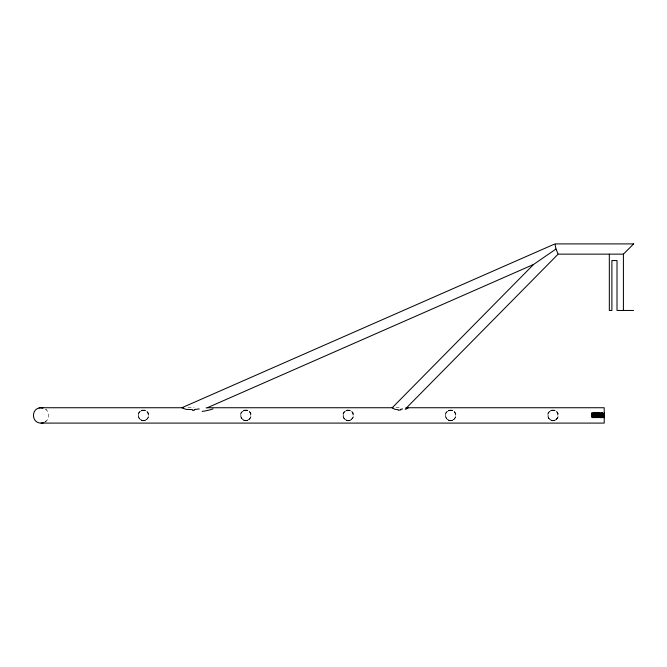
<?xml version="1.0" encoding="UTF-8"?>
<svg xmlns="http://www.w3.org/2000/svg" width="667" height="667" viewBox="0 0 667 667"><rect width="100%" height="100%" fill="white"/><g stroke="black" fill="none" stroke-linecap="round" stroke-linejoin="round"><path stroke-width="0.5" stroke-dasharray="3.33 2.5" d="M591.412 416.875L591.654 412.573L591.912 412.956M594.697 414.816C594.555 415.499 594.555 412.148 594.48 414.982M597.14 414.282L596.807 412.573L596.565 415.541M597.874 415.299L597.899 414.799M598.541 414.749L598.507 415.491M601.317 415.933C599.666 423.153 599.408 409.972 600.292 413.924M592.571 414.716L592.621 413.448M593.847 414.816L593.763 416.575M595.456 415.691L595.214 417.901L594.864 416.733L594.756 417.575L594.847 412.573L595.039 416.775M599.608 414.882L599.95 412.59L600.083 414.265M601.009 412.998L600.925 417.884L600.608 412.573L601.209 415.649M593.838 415.132L593.855 414.657M594.656 415.808L594.53 417.901L595.072 416.016M595.756 415.157L596.123 412.573L596.44 413.248M596.415 414.691L596.398 415.166M597.04 415.016L597.407 412.573L597.732 417.901L598.049 412.573L598.366 417.901L598.683 412.573L599.083 414.716M599.65 413.365L599.316 412.59L598.958 415.116M598.974 414.641L598.924 415.833M600.875 415.216L600.9 414.582M601.526 414.907L601.309 412.59M591.721 415.9L591.662 416.883L591.637 416.216M592.554 415.116C592.613 421.261 591.971 410.83 592.613 413.365M593.647 415.766L593.863 414.424M596.84 415.883L596.907 414.374M600.2 415.925L600.017 416.358L600.05 415.608M601.517 415.066L601.309 416.083M601.967 415.708L601.901 416.958L601.876 416.1M602.151 415.233L602.518 412.59L602.801 417.717M602.801 415.082L602.735 416.325M591.721 415.741L591.771 414.782M592.379 415.433L592.346 416.133M592.996 415.908L593.063 414.566M594.28 415.925L594.197 417.284L593.997 415.416M595.573 415.549L595.498 412.573L595.848 413.899M597.032 415.174L596.948 416.958M597.474 416.041L597.74 413.457M597.674 415.182L597.64 415.975M598.124 415.816L598.166 414.857M598.116 415.975L598.299 415.508L598.257 416.4M598.307 415.349L598.382 413.848M600.033 416.066L600.083 414.882M600.675 415.925L600.6 417.192L600.642 416.633M601.326 415.699L601.384 414.432M601.951 416.091L601.976 415.549M592.988 416.066L592.663 417.884M594.822 415.833L594.864 416.767L595.089 412.998M596.823 416.183L596.765 412.59L596.615 413.407M601.509 415.391L601.476 415.941M591.804 414.124L591.646 412.598L591.429 412.956M594.355 414.282L594.614 412.998M595.731 415.641L595.464 415.95M596.165 416.525L596.131 417.025L596.365 412.998M596.623 413.573L596.456 417.901L596.815 416.466M596.915 414.299L597.007 412.998M600.75 414.274L600.85 413.006M601.392 414.232L601.492 412.998M602.001 414.182C601.734 407.912 601.559 425.221 601.392 414.299M602.034 414.29L601.951 412.606M591.787 414.399L591.971 417.901L592.421 414.557M591.804 413.99L591.887 413.006M593.063 414.49L592.98 412.59M593.13 416.5L593.255 413.907M593.68 414.882L593.738 417.1L593.572 412.573L593.255 417.901L592.938 412.573L592.604 417.884L592.354 412.598M593.705 414.424L593.73 413.907M594.439 415.933L594.347 414.349M594.33 414.732C593.738 408.729 594.155 420.285 593.772 416.625M595.923 415.558L595.848 417.901L595.706 416.25M597.549 414.39L597.465 412.59M597.54 414.541L597.424 416.958M597.607 416.608L597.632 416.125M598.207 414.007C598.624 409.413 599.066 420.569 599.325 416.375M598.816 414.557L599.016 417.901L599.316 412.59L599.633 417.875L599.55 416.141M598.891 416.425L598.691 417.1L598.666 415.908M599.441 414.874L599.416 417.475M599.466 414.407L599.758 412.956M600.108 414.34L600.208 413.006M600.55 417.517L600.333 414.107L600.175 416.366M600.742 414.424L600.842 415.933M600.809 416.508L600.834 416.008M601.134 413.857L601.242 412.581L601.367 414.365M602.009 414.749L602.126 415.866M602.084 416.65L602.118 416.025L602.209 417.892L602.493 412.648M591.837 416.683L591.821 417.033M592.196 413.457C592.138 420.11 591.179 417.692 591.504 413.482M592.446 413.924L592.538 412.965M592.488 416.491L592.529 415.758M593.121 416.692L592.93 417.1M594.105 413.715L594.197 412.581M594.972 414.741L594.847 412.598L594.214 412.623M595.681 416.717L595.623 417.409L595.481 416.191M595.698 416.316L595.714 415.95M596.365 415.799L596.523 413.015M596.431 417.875L596.34 416.25M597.599 416.675L597.307 417.575L597.407 417.1M598.099 416.266L598.024 417.392L597.849 415.691M598.883 416.708L598.908 416.133M600.8 416.7L600.65 417.1M591.837 416.8L591.962 414.049M594.397 416.758L594.422 416.233M599.541 416.291L599.299 415.824M602.101 416.316L602.193 417.884M602.718 416.775L602.434 417.417L602.326 415.641M594.43 416.158L594.205 417.1L594.18 415.808M595.731 412.998L595.714 416.1M596.348 416.183L596.165 417.042M594.972 414.566L595.147 417.859L595.331 416.617L595.789 417.875L596.115 412.59L596.356 416.033M597.399 412.581L597.09 417.901L596.957 416.191M600.15 416.808L599.908 417.517L599.658 413.482M601.476 416.016L601.25 417.1L601.259 416.608M598.858 413.848L599.108 412.956M593.738 413.798L593.63 412.598M593.263 413.798L593.338 412.973M597.749 413.682L597.824 412.956L598.007 415.608M592.63 413.665L592.73 412.99L592.713 415.274M600.325 413.382L600.842 412.915M595.214 413.348L595.473 412.59L595.264 416.675L595.106 412.956M602.051 417.1L601.617 417.884M602.534 417.042L602.584 412.59M601.892 417.1L601.667 415.249M593.563 417.208L593.305 414.324M594.372 417.133L594.514 417.875L594.33 414.515M593.088 417.208L593.23 417.875L592.863 415.107M600.617 412.631L600.292 417.867L600.092 414.499M594.33 417.467L593.947 417.884M592.021 417.884L592.596 417.875M601.884 412.59L601.734 413.365M592.304 412.64L592.004 413.99L592.129 413.365M597.782 417.884L598.016 417.417L598.357 417.884M602.268 417.875L602.501 417.409L602.835 417.884M597.14 417.884L597.257 416.592M593.297 417.884L593.538 417.4L593.872 417.875M45.173 421.886C49.558 419.31 49.9 412.348 45.756 409.363M46.448 420.86L44.781 422.119M141.429 410.705L139.995 411.622A4.944 4.102 90 0 0 139.995 419.209L141.429 420.135M145.423 420.135L146.857 419.218A4.944 4.102 90 0 0 146.857 411.622L145.423 410.705M243.83 410.705L242.388 411.622A4.944 4.102 -90 0 0 242.396 419.209L243.83 420.135M247.816 420.135L249.258 419.218A4.944 4.102 -90 0 0 249.25 411.622L247.816 410.705M346.223 410.705L344.789 411.622A4.944 4.102 90 0 0 344.789 419.209L346.223 420.135M350.217 420.135L351.651 419.218A4.944 4.102 -90 0 0 351.651 411.622L350.217 410.705M448.616 410.705L447.182 411.622A4.944 4.102 90 0 0 447.19 419.209L448.616 420.135M452.61 420.135L454.052 419.218A4.944 4.102 -90 0 0 454.044 411.622L452.61 410.705M551.017 410.705L549.583 411.622A4.944 4.102 90 0 0 549.583 419.209L551.017 420.135M555.011 420.135L556.445 419.218A4.944 4.102 -90 0 0 556.445 411.622L555.011 410.705M347.949 410.305L348.491 410.305M450.35 410.305L450.884 410.305M552.743 410.305L553.277 410.305M599.425 417.517L599.091 414.874M187.811 407.737L194.055 407.737M396.015 407.737L399.133 407.737M596.807 417.083L596.773 416.592M598.466 412.956L598.099 412.581L598.649 415.674M45.656 409.288L46.498 410.022M601.509 412.956L601.601 413.89M592.213 417.492L592.138 416.6M596.69 417.484L596.531 414.832M593.655 417.492L593.58 416.608M593.196 412.965L593.28 413.782M598.132 417.484L598.016 415.766M602.326 412.973L602.459 414.991M602.609 417.467L602.501 415.866M601.167 417.459L601.1 416.667M594.289 417.459L594.247 417.058M598.607 417.484L598.474 415.449M600.884 412.998L600.992 414.39M600.417 412.998L600.592 416.041M594.014 412.998L594.172 415.733M593.013 417.459L592.871 415.266M597.49 417.45L597.257 413.457M591.537 417.267L591.496 416.692M599.183 413.482L599.216 414.115M595.973 413.365L596.073 415.308M593.413 413.365L593.48 414.465M601.742 413.473L601.817 414.999M599.816 413.39L599.75 415.349M596.448 413.365L596.481 413.94M594.697 413.432L594.806 415.566M593.888 413.365L593.947 414.324M591.504 413.507L591.546 414.265M600.292 413.39L600.317 413.84M595.172 413.432L595.272 415.324M602.218 413.473L602.493 415.633M601.092 416.542L601.15 414.232M591.487 416.542L591.571 414.799M592.129 416.491L592.088 415.599M597.757 413.74L597.982 415.041M597.24 416.441L597.157 414.582M598.407 413.99L598.432 414.415M601.634 414.532L601.867 415.95M599.291 415.749L599.224 414.257L599.091 414.799M593.53 415.658L593.48 414.624M592.655 414.19L592.696 414.957M602.534 416.6L602.501 415.941M599.941 415.9L599.9 415.024M598.449 414.724L598.474 415.366M598.024 415.916L598.057 416.6M595.881 414.599L595.914 415.316M592.046 414.724L592.071 415.199M591.621 415.916L591.587 415.199M596.765 416.441L596.698 414.899M595.306 416.15L595.272 415.408M593.972 414.857L593.997 415.341M592.93 416.458L592.913 416.05M591.412 414.924L591.446 415.666M592.83 414.324L592.855 414.949M591.454 415.816L591.429 415.182M592.721 415.433L592.738 415.908M602.076 416.125L602.034 415.149M596.306 415.908L596.323 416.375M595.673 416.091L595.689 416.55M591.754 414.082L591.771 414.549M553.31 410.005A4.16 3.535 -6.3 0 1 555.169 410.488M551.092 410.805A4.152 3.102 0 0 1 552.768 410.438M549.558 419.251A4.944 4.602 60.6 0 1 549.4 411.356M552.718 420.827A4.152 3.527 -6.3 0 1 550.859 420.352M554.936 420.027A4.152 3.102 0 0 1 553.26 420.402M450.917 410.005A4.16 3.535 -6.3 0 1 452.768 410.488M448.699 410.814A4.16 3.11 0 0 1 450.367 410.438M447.165 419.251A4.944 4.602 60.6 0 1 447.007 411.356M450.325 420.827A4.152 3.527 -6.3 0 1 448.466 420.352M452.534 420.027A4.16 3.11 0 0 1 450.867 420.393M348.516 410.005A4.16 3.535 -6.3 0 1 350.375 410.488M346.298 410.805A4.152 3.102 0 0 1 347.974 410.438M344.764 419.251A4.944 4.602 60.6 0 1 344.606 411.356M347.932 420.827A4.152 3.527 -6.3 0 1 346.065 420.352M350.142 420.027A4.16 3.11 0 0 1 348.474 420.393M246.123 410.005A4.16 3.535 -6.3 0 1 247.974 410.488M243.905 410.805A4.152 3.102 0 0 1 245.573 410.438M242.371 419.251A4.944 4.602 60.6 0 1 242.213 411.356M245.531 420.827A4.152 3.527 -6.3 0 1 243.672 420.352M247.74 420.027A4.16 3.11 0 0 1 246.073 420.393M143.722 410.005A4.152 3.527 -6.3 0 1 145.581 410.488M141.504 410.814A4.16 3.11 0 0 1 143.172 410.438M139.97 419.251A4.944 4.602 60.6 0 1 139.812 411.356M143.138 420.827A4.152 3.527 -6.3 0 1 141.271 420.352M145.348 420.027A4.16 3.11 0 0 1 143.68 420.393M550.859 410.488A4.16 3.535 6.3 0 1 552.718 410.005M553.268 410.438A4.16 3.11 0 0 1 554.927 410.814M556.628 411.356A4.944 4.602 -60.6 0 1 556.47 419.251M555.169 420.343A4.16 3.535 6.3 0 1 553.31 420.827M552.768 420.402A4.152 3.102 0 0 1 551.092 420.027M448.466 410.488A4.16 3.535 6.3 0 1 450.317 410.005M450.867 410.438A4.16 3.11 0 0 1 452.534 410.814M454.227 411.356A4.944 4.602 -60.6 0 1 454.069 419.251M452.768 420.343A4.16 3.535 6.3 0 1 450.917 420.827M450.367 420.402A4.152 3.102 0 0 1 448.699 420.027M346.065 410.488A4.16 3.535 6.3 0 1 347.924 410.005M348.474 410.438A4.16 3.11 0 0 1 350.142 410.814M351.834 411.356A4.944 4.602 -60.6 0 1 351.676 419.251M350.375 420.343A4.16 3.535 6.3 0 1 348.516 420.827M347.974 420.402A4.152 3.102 0 0 1 346.298 420.027M243.672 410.488A4.152 3.527 6.3 0 1 245.531 410.005M246.073 410.438A4.16 3.11 0 0 1 247.74 410.814M249.433 411.356A4.944 4.602 -60.6 0 1 249.275 419.251M247.974 420.352A4.152 3.527 6.3 0 1 246.115 420.827M245.573 420.402A4.152 3.102 0 0 1 243.905 420.027M141.271 410.488A4.16 3.535 6.3 0 1 143.13 410.005M143.672 410.438A4.152 3.102 0 0 1 145.348 410.805M147.04 411.356A4.944 4.602 -60.6 0 1 146.882 419.251M145.581 420.352A4.152 3.527 6.3 0 1 143.722 420.827M143.18 420.402A4.152 3.102 0 0 1 141.504 420.027M140.87 419.851A5.119 5.119 0 0 0 148.549 415.416A5.119 5.119 0 0 0 140.87 410.98A5.119 5.119 0 0 0 140.87 419.851M243.263 419.851A5.119 5.119 0 0 0 250.942 415.416A5.119 5.119 0 0 0 243.263 410.98A5.119 5.119 0 0 0 243.263 419.851M345.656 419.851A5.119 5.119 0 0 0 353.343 415.416A5.119 5.119 0 0 0 345.656 410.98A5.119 5.119 0 0 0 345.656 419.851M448.057 419.851A5.119 5.119 0 0 0 455.736 415.416A5.119 5.119 0 0 0 448.057 410.98A5.119 5.119 0 0 0 448.057 419.851M550.45 419.851A5.119 5.119 0 0 0 558.129 415.416A5.119 5.119 0 0 0 550.45 410.98A5.119 5.119 0 0 0 550.45 419.851"/><path stroke-width="1" d="M604.035 416.041L604.002 416.692M603.968 413.899L604.052 412.998L604.202 414.682M604.019 416.333L603.968 417.158M604.044 415.891L604.127 414.032M604.21 416.875L604.127 417.884L603.968 415.558M604.135 413.924L604.185 413.165M392.229 407.737L533.567 264.465L555.995 249.024L555.002 244.297M623.462 254.094L633.6 243.955M553.935 244.339L181.891 407.737L186.126 409.38L192.471 409.63M533.567 264.465L207.354 407.737L392.888 407.737M43.914 422.536L42.971 422.845A15.116 10.689 -90 0 1 39.086 422.845C31.599 421.352 31.657 409.48 39.086 407.987A15.116 10.689 90 0 1 42.446 407.87M405.528 408.079L406.612 407.737L558.129 254.144L623.412 254.144L623.412 310.463M402.56 408.921L400.592 409.363M207.32 407.745L206.136 407.937M199.266 408.963L194.189 409.513M398.099 409.68L394.897 409.313L392.279 407.779M554.919 243.905L633.65 243.905M633.65 310.463L617.008 310.463L617.008 260.539L611.889 260.539L611.889 310.463L609.33 310.463L609.33 254.144M41.029 407.737L183.65 407.737M406.42 407.737L604.21 407.737L604.21 423.095L41.029 423.095M43.03 408.004L42.971 407.987A15.116 10.689 -90 0 0 39.086 407.987M555.995 249.024L557.979 253.777M194.355 410.305A38.311 24.02 -0.2 0 1 192.58 410.43M212.998 408.879A21.544 5.394 -4.5 0 1 202.168 411.422M400.859 409.846A10.997 7.229 -0.1 0 1 398.232 410.238M408.179 407.937A9.805 2.234 -9 0 1 405.194 409.313"/></g></svg>
